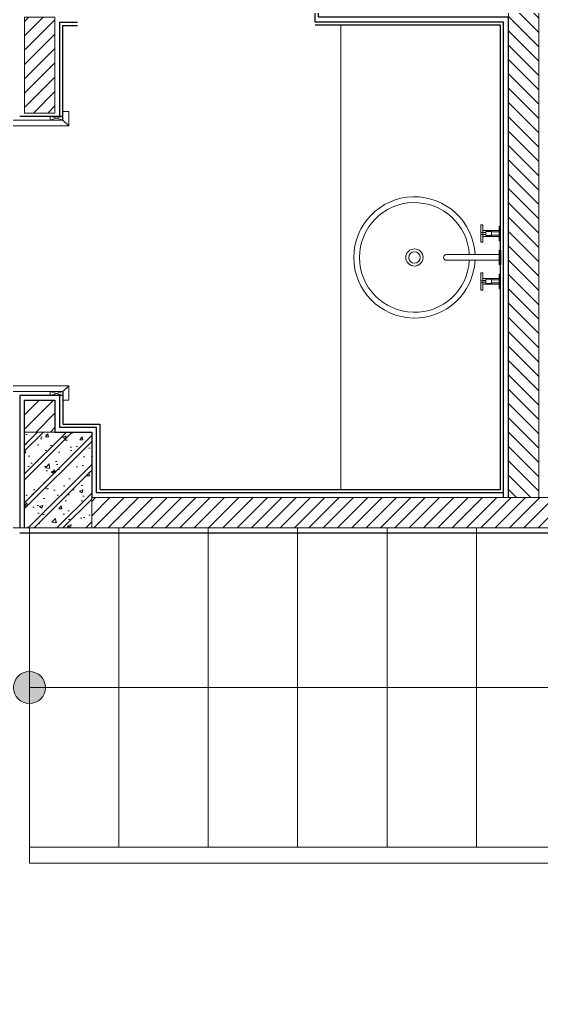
# Model space of a CAD drawing. Header units: millimetres. Extents: x -343543 to 400519, y -115663 to 104219.
# Drawn here: x -155558 to -153926, y 4480 to 7592 of the extents above; entities that cross this region are included whole.
import ezdxf
from ezdxf.xclip import XClip

# ---------------------------------------------------------------- set-up
doc = ezdxf.new("R2010")
doc.units = ezdxf.units.MM
doc.header["$XCLIPFRAME"] = 0
doc.linetypes.add('XREF MAT BANG TUONG XAY$0$CENTER', pattern=[50.800000000000004, 31.75, -6.35, 6.35, -6.35])
doc.layers.get('0').update_dxf_attribs({"color": 231, "lineweight": 0})
for name, color, linetype, lineweight in [('A-SYMBOLS', 10, 'Continuous', 13), ('XREF MAT BANG TUONG XAY$0$$0$A-WALL-INT', 8, 'Continuous', 9), ('XREF MAT BANG TUONG XAY$0$01.Xref _MB T1$0$A-FURN', 8, 'Continuous', 5), ('XREF MAT BANG TUONG XAY$0$01.Xref _MB T1$0$A-LITE', 8, 'Continuous', 9), ('XREF MAT BANG TUONG XAY$0$01.Xref _MB T1$0$A-PATT', 8, 'Continuous', 9), ('XREF MAT BANG TUONG XAY$0$A-GRID', 8, 'XREF MAT BANG TUONG XAY$0$CENTER', 15), ('XREF MAT BANG TUONG XAY$0$A-WALL-INT', 8, 'Continuous', 9), ('XREF MAT BANG TUONG XAY$0$xref_IKIGAI_Cot$0$A-FNSH', 8, 'Continuous', 9), ('XREF MAT BANG TUONG XAY$0$xref_IKIGAI_Cot$0$A-PATT', 8, 'Continuous', 5)]:
    doc.layers.add(name, color=color, linetype=linetype, lineweight=lineweight)
for name, color, linetype in [('XREF MAT BANG TUONG XAY$0$A-FNSH', 8, 'Continuous'), ('XREF MAT BANG TUONG XAY$0$A-FURN', 8, 'Continuous'), ('XREF MAT BANG TUONG XAY$0$A-PATT', 8, 'Continuous')]:
    doc.layers.add(name, color=color, linetype=linetype)

# ---------------------------------------------------------------- blocks, each defined once
blk = doc.blocks.new('*U213')
at = {"layer": 'XREF MAT BANG TUONG XAY$0$A-PATT'}
h = blk.add_hatch(dxfattribs=at)
h.set_pattern_fill('ANSI31', color=8, scale=10)
h.set_pattern_definition([(45, (39151.79951596089, -11178.56439682681), (-22.45064030267288, 22.45064030267288), [])])
h.paths.add_polyline_path([(-38.69831128977239, 47.5), (3666.311566718832, 47.5), (3666.311566718832, -47.5), (-38.69831128977239, -47.5)])
at = {"layer": 'XREF MAT BANG TUONG XAY$0$A-WALL-INT', "color": 8}
blk.add_lwpolyline([(-38.69831128977239, 47.5), (3666.311566718832, 47.5), (3666.311566718832, -47.5), (-38.69831128977239, -47.5)], close=True, dxfattribs=at)
blk = doc.blocks.new('*U215')
at = {"layer": 'XREF MAT BANG TUONG XAY$0$A-PATT'}
h = blk.add_hatch(dxfattribs=at)
h.set_pattern_fill('ANSI31', color=8, scale=10)
h.set_pattern_definition([(45, (39556.78963795229, -11178.56439682681), (-22.45064030267288, 22.45064030267288), [])])
h.paths.add_polyline_path([(-38.69831128977239, 47.5), (4071.301688710229, 47.50000000000182), (4071.301688710229, -47.49999999999818), (-38.69831128977239, -47.5)])
at = {"layer": 'XREF MAT BANG TUONG XAY$0$A-WALL-INT', "color": 8}
blk.add_lwpolyline([(-38.69831128977239, 47.5), (4071.301688710229, 47.50000000000182), (4071.301688710229, -47.49999999999818), (-38.69831128977239, -47.5)], close=True, dxfattribs=at)
blk = doc.blocks.new('XREF MAT BANG TUONG XAY$0$00.xref_IKIGAI_Truc')
at = {"layer": 'XREF MAT BANG TUONG XAY$0$A-GRID', "color": 8, "ltscale": 20}
blk.add_lwpolyline([(-2907.525181142613, 6000), (42750.0013740146, 6000)], dxfattribs=at)
blk = doc.blocks.new('XREF MAT BANG TUONG XAY$0$01.Xref _MB T1$0$TB T1')
at = {"layer": 'XREF MAT BANG TUONG XAY$0$01.Xref _MB T1$0$A-PATT'}
h = blk.add_hatch(color=8, dxfattribs=at)
h.dxf.hatch_style = 1
edge = h.paths.add_edge_path()
edge.add_arc((-14.9903386402475, -500.0010975577952), 50, 0, 360)
at = {"layer": 'XREF MAT BANG TUONG XAY$0$01.Xref _MB T1$0$A-FURN', "color": 8}
for points in [[(-14.9903386402475, -1000.001097557795), (-14.9903386402475, -0.001097557795219473), (-4214.990338640248, -0.001097557795219473)], [(-1414.990338640248, -1000.001097557795), (-1414.990338640248, -0.001097557795219473)], [(-1134.990338640248, -1000.001097557795), (-1134.990338640248, -0.001097557795219473)], [(-854.9903386402475, -1000.001097557795), (-854.9903386402475, -0.001097557795219473)], [(-574.9903386402475, -1000.001097557795), (-574.9903386402475, -0.001097557795219473)], [(-294.9903386402475, -1000.001097557795), (-294.9903386402475, -0.001097557795219473)], [(-1666.990332881145, -1050.001107841907), (-14.9903386402475, -1050.00110753552), (-14.9903386402475, -1000.001097557795), (-1694.990338640248, -1000.001097881332)]]:
    blk.add_lwpolyline(points, dxfattribs=at)
at = {"layer": 'XREF MAT BANG TUONG XAY$0$01.Xref _MB T1$0$A-LITE', "color": 8, "ltscale": 20}
blk.add_lwpolyline([(-14.9903386402475, -500.0010975577952), (-1974.990338640248, -500.0010975577952)], dxfattribs=at)
at = {"layer": 'XREF MAT BANG TUONG XAY$0$01.Xref _MB T1$0$A-PATT', "color": 8, "ltscale": 500}
blk.add_circle((-14.9903386402475, -500.0010975577952), 50, dxfattribs=at)
blk = doc.blocks.new('XREF MAT BANG TUONG XAY$0$xref_IKIGAI_Cot')
at = {"layer": 'XREF MAT BANG TUONG XAY$0$xref_IKIGAI_Cot$0$A-PATT'}
h = blk.add_hatch(dxfattribs=at)
h.set_pattern_fill('BT-01', color=8, scale=15, pattern_type=2)
h.set_pattern_definition([(49.99999999999999, (25780.00130323332, 6080.000554154395), (107.589027390113, -9.412820247389266), [11.25, -123.75]), (355, (25780.00130323332, 6080.000554154395), (-20.81270004195, 112.8288200550018), [9, -99]), (100.4514, (25788.96705523332, 6079.216153154394), (86.77640725710323, 103.415931309143), [9.5610285, -105.1713168]), (46.18420000000001, (25780.00130323332, 6110.000554154395), (160.0861572938467, -24.82785214935271), [16.875, -185.625]), (96.6356, (25793.34181498332, 6107.931558104395), (140.1994058323055, 146.1176806350663), [14.3415432, -157.75695]), (351.1842, (25780.00130323332, 6110.000554154395), (140.1992917700441, 146.1177901387987), [13.5, -148.5]), (21, (25795.00130323332, 6102.500554154395), (89.53605781776925, -60.39283359980082), [11.25, -123.75]), (326.0000000000001, (25795.00130323332, 6102.500554154395), (36.49729978823726, 108.772506757028), [9, -99]), (71.4514, (25802.46263818332, 6097.467813254395), (126.0333942872235, 48.37957450649286), [9.5610285, -105.1713168]), (37.50000000000001, (25780.00130323332, 6080.000554154395), (1.8239782975936, 49.93407807469672), [0, -97.8, 0, -100.5, 0, -99.375]), (7.499999999999999, (25780.00130323332, 6080.000554154395), (39.46043061632229, 59.16175678235403), [0, -57.3, 0, -95.55, 0, -37.875]), (327.5, (25746.55130323332, 6080.000554154395), (80.07336542586135, -3.383230760156963), [0, -37.5, 0, -117, 0, -155.25]), (317.5, (25731.55130323332, 6080.000554154395), (87.47792540135794, 15.01574734984766), [0, -48.75, 0, -77.69999999999999, 0, -110.25]), (45, (25780.00130323332, 6080.000554154395), (-45.07805730064241, 45.07805730064241), []), (45, (25780.00130323332, 6098.375554154395), (-45.07805730064241, 45.07805730064241), [])])
h.paths.add_polyline_path([(25790.00130323332, 6000.000554154394), (26000.00130323332, 6000.000554154395), (26000.00130323332, 6300.000554154394), (25790.00130323332, 6300.000554154394)])
at = {"layer": 'XREF MAT BANG TUONG XAY$0$A-GRID', "color": 8, "ltscale": 20}
blk.add_lwpolyline([(-2907.525181142613, 6000), (42750.0013740146, 6000)], dxfattribs=at)
at = {"layer": 'XREF MAT BANG TUONG XAY$0$xref_IKIGAI_Cot$0$A-FNSH', "color": 8}
blk.add_lwpolyline([(25790.00130323332, 6000.000554154394), (26000.00130323332, 6000.000554154395), (26000.00130323332, 6300.000554154394), (25790.00130323332, 6300.000554154394)], close=True, dxfattribs=at)
blk = doc.blocks.new('*U273')
at = {"layer": 'XREF MAT BANG TUONG XAY$0$A-PATT'}
h = blk.add_hatch(dxfattribs=at)
h.set_pattern_fill('ANSI31', color=8, scale=10)
h.set_pattern_definition([(45, (35546.78963795229, -11178.56439682681), (-22.45064030267288, 22.45064030267288), [])])
h.paths.add_polyline_path([(-38.69831128977239, 47.5), (61.30168871022761, 47.50000000000364), (61.30168871022761, -47.49999999999636), (-38.69831128977239, -47.5)])
at = {"layer": 'XREF MAT BANG TUONG XAY$0$A-WALL-INT', "color": 8}
blk.add_lwpolyline([(-38.69831128977239, 47.5), (61.30168871022761, 47.50000000000364), (61.30168871022761, -47.49999999999636), (-38.69831128977239, -47.5)], close=True, dxfattribs=at)
blk = doc.blocks.new('XREF MAT BANG TUONG XAY$0$01.Xref _MB T1$0$YLD.Studio-01-146')
at = {"color": 8}
for p, q in [((-56.70000002346205, 101.9999999552892), (-63.00000002606976, 101.9999999552892)), ((-63.00000002606976, 48.00000004469621), (-63.00000002606976, 101.9999999552892)), ((-56.70000002346205, 48.00000004469621), (-56.70000002346205, 101.9999999552892)), ((-5.400000002344314, 97.49999996273982), (-5.400000002286106, 52.50000003736204)), ((-5.400000002344314, 97.49999996273982), (7.275957614183426e-12, 97.49999996273982)), ((-56.70000002346205, 83.99999998520798), (-5.400000002344314, 83.99999998520798)), ((-56.70000002340385, 77.69999999552238), (-47.70000001973676, 77.69999999552238)), ((-56.70000002340385, 72.30000000446307), (-47.70000001973676, 72.30000000446307)), ((-56.70000002346205, 66.00000001489389), (-5.400000002286106, 66.0000000150103)), ((-47.70000001973676, 81.74999998881685), (-29.70000001228618, 81.74999998881685)), ((-47.70000001973676, 68.2500000111686), (-47.70000001973676, 81.74999998881685)), ((-47.70000001973676, 68.2500000111686), (-29.70000001228618, 68.2500000111686)), ((-29.70000001228618, 68.2500000111686), (-29.70000001228618, 81.74999998881685)), ((-29.70000001222797, 79.94999999179709), (-5.400000002344314, 79.94999999179709)), ((-29.70000001222797, 70.05000000818836), (-5.400000002344314, 70.05000000818836)), ((-63.00000002606976, 48.00000004469621), (-56.70000002346205, 48.00000004469621)), ((-5.400000002286106, 52.50000003736204), (-5.093170329928398e-11, 52.50000003736204)), ((-170.9999999963256, 8.86475136566878), (-5.400000002140587, 8.86475136566878)), ((-5.400000002227898, 22.36475134331704), (7.275957614183426e-12, 22.36475134331704)), ((-5.400000002227898, -22.36475134333159), (-5.400000002227898, 22.36475134331704)), ((7.275957614183426e-12, -22.36475134333159), (7.275957614183426e-12, 22.36475134331704)), ((-170.9999999963256, -9.135248604528897), (-5.400000002227898, -9.135248604528897)), ((-5.400000002227898, -22.36475134333159), (7.275957614183426e-12, -22.36475134333159)), ((-63.00000002606976, -48.00000004471076), (-56.70000002346205, -48.00000004471076)), ((-63.00000002606976, -48.00000004471076), (-63.00000002606976, -101.9999999553038)), ((-56.70000002346205, -48.00000004471076), (-56.70000002346205, -101.9999999553038)), ((-5.400000002286106, -52.50000003726018), (-5.093170329928398e-11, -52.50000003726018)), ((-5.400000002344314, -97.49999996275437), (-5.400000002286106, -52.50000003726018)), ((-56.70000002346205, -66.00000001490844), (-5.400000002286106, -66.00000001490844)), ((-56.70000002340385, -72.30000000447762), (-47.70000001973676, -72.30000000447762)), ((-56.70000002340385, -77.69999999553693), (-47.70000001973676, -77.69999999553693)), ((-56.70000002346205, -83.99999998510611), (-5.400000002344314, -83.99999998510611)), ((-47.70000001973676, -68.25000001118315), (-47.70000001973676, -81.7499999888314)), ((-47.70000001973676, -68.25000001118315), (-29.70000001228618, -68.25000001118315)), ((-47.70000001973676, -81.7499999888314), (-29.70000001228618, -81.7499999888314)), ((-29.70000001228618, -68.25000001118315), (-29.70000001228618, -81.7499999888314)), ((-29.70000001222797, -70.05000000820291), (-5.400000002344314, -70.05000000820291)), ((-29.70000001222797, -79.94999999181164), (-5.400000002344314, -79.94999999181164)), ((-56.70000002346205, -101.9999999553038), (-63.00000002606976, -101.9999999553038)), ((-5.400000002344314, -97.49999996275437), (7.275957614183426e-12, -97.49999996275437))]:
    blk.add_line(p, q, dxfattribs=at)
blk.add_circle((-271.0000032854041, -1.236912794411182e-10), 17.99999997522186, dxfattribs=at)
for radius, start, end in [(190, 2.674196286019254, 357.244141776467), (172, 2.954290522762595, 356.9554791726275)]:
    blk.add_arc((-271.0000032854041, -1.236912794411182e-10), radius, start, end, dxfattribs=at)
at = {"color": 8, "extrusion": (0, 0, -0.9999999999999998)}
for centre in [(-59.8500000247659, 74.99999999999272), (-59.8500000247659, -75.00000000000728)]:
    blk.add_ellipse(centre, major_axis=(-2.227386359396364, 2.227386359396364), ratio=0.9999999999995305, start_param=3.926990816987476, end_param=10.21017612416706, dxfattribs=at)
at = {"color": 8, "extrusion": (0, 0, -0.9999999999999999)}
blk.add_ellipse((-271.0000032854041, -1.236912794411182e-10), major_axis=(-26.99999405502349, 0.01793410702099663), ratio=0.9999999979303924, start_param=4.711724754151533, end_param=10.99491006133112, dxfattribs=at)
at = {"color": 8, "extrusion": (0, 0, -1)}
blk.add_ellipse((-170.9999999962674, -0.1352486194300582), major_axis=(-8.999989287765436, 0.01388838231808469), ratio=0.9999999979303846, start_param=4.710845826185166, end_param=7.852438479774959, dxfattribs=at)
blk = doc.blocks.new('*U278')
at = {"layer": 'XREF MAT BANG TUONG XAY$0$A-PATT'}
h = blk.add_hatch(dxfattribs=at)
h.set_pattern_fill('ANSI31', color=8, scale=10)
h.set_pattern_definition([(45, (35746.78963795229, -11178.56439682681), (-22.45064030267288, 22.45064030267288), [])])
h.paths.add_polyline_path([(-38.69831128977239, 47.5), (261.3016887102294, 47.50000000000364), (261.3016887102294, -47.49999999999636), (-38.69831128977239, -47.5)])
at = {"layer": 'XREF MAT BANG TUONG XAY$0$A-WALL-INT', "color": 8}
blk.add_lwpolyline([(-38.69831128977239, 47.5), (261.3016887102294, 47.50000000000364), (261.3016887102294, -47.49999999999636), (-38.69831128977239, -47.5)], close=True, dxfattribs=at)
blk = doc.blocks.new('01.Xref _MB T1')
at = {"layer": 'XREF MAT BANG TUONG XAY$0$$0$A-WALL-INT', "color": 8}
for points in [[(25869.99202863177, 7289.999999512449), (25869.99202863177, 7277.999999512449), (25909.99202863177, 7277.999999512449), (25909.99202863177, 7289.999999512449)], [(25927.99202863177, 7304.999999512449), (25909.99202863177, 7304.999999512449), (25909.99202863177, 7277.999999512449), (25927.99202863177, 7259.999999512449)], [(25714.99479793052, 7277.99853264422), (25696.99479793053, 7259.99853264422), (25927.99202863177, 7259.999999512449), (25909.99202863177, 7277.999999512449)], [(25714.99479793052, 6427.00201027163), (25696.99479793053, 6445.00201027163), (25927.99202863177, 6445.000543403401), (25909.99202863177, 6427.000543403401)], [(25927.99202863177, 6400.000543403401), (25909.99202863177, 6400.000543403401), (25909.99202863177, 6427.000543403401), (25927.99202863177, 6445.000543403401)], [(25869.99202863177, 6415.000543403401), (25869.99202863177, 6427.000543403401), (25909.99202863177, 6427.000543403401), (25909.99202863177, 6415.000543403401)]]:
    blk.add_lwpolyline(points, close=True, dxfattribs=at)
for points in [[(25869.99202863177, 7289.999999512449), (25909.99202863177, 7277.999999512449)], [(25869.99202863177, 7277.999999519303), (25909.99202863177, 7289.999999503296)], [(25869.99202863177, 6415.000543403401), (25909.99202863177, 6427.000543403401)], [(25869.99202863177, 6427.000543396547), (25909.99202863177, 6415.000543412554)]]:
    blk.add_lwpolyline(points, dxfattribs=at)
at = {"layer": 'XREF MAT BANG TUONG XAY$0$01.Xref _MB T1$0$A-FURN', "color": 8}
blk.add_lwpolyline([(27280.000933838, 6120.000854589725), (27280.00077586703, 7574.999789071149), (26780.00077606377, 7574.999845492774), (26780.00093403474, 6120.000911011346)], close=True, dxfattribs=at)
at = {"layer": 'XREF MAT BANG TUONG XAY$0$A-FNSH', "color": 8}
for points in [[(25774.99203006045, 7289.999999512449), (25899.99203006045, 7289.999999512449), (25899.99203006044, 7584.120662248974), (25954.99208138513, 7584.657590692059)], [(25775.01057707986, 5984.999989252437), (31040.01068666502, 5984.999988048356), (31040.01068666501, 5884.999987105228), (31380.00129912412, 5884.999987188643), (31380.00130034605, 1284.999989197549), (31620.01069303974, 1284.999989252436), (31620.00977924834, 2985.000304539011), (40015.01090758531, 2984.99996028257), (40015.00112589871, 4414.999982515328), (37635.00082524648, 4415.000015141835), (37635.00082353304, 4290.009599311321), (39890.01080962418, 4290.009490519547), (39890.01081000708, 3414.999971610228), (39685.00142307776, 3414.999971651798), (39685.00119733835, 3109.999980802448), (36065.02005204491, 3109.999980802448), (36065.02142609532, 9974.999761473204), (39585.00145825247, 9974.99999909619), (39585.00145825248, 9785.00020688083), (39890.01087703292, 9785.000206856816), (39890.0101318732, 5504.999887541038)], [(25909.99203006044, 6425.000543459391), (25909.99203006044, 6325.000543403403), (26024.99092483155, 6325.000543403403), (26024.99998784288, 6120.002035128975), (27280.00129505455, 6120.000573097041), (27280.00059492957, 7574.999983027286), (26699.99209914452, 7574.999598492223)], [(25909.99203006045, 7279.999999512449), (25909.99203006044, 7574.217809007449), (25954.99208138513, 7574.657114188345)], [(27290.00130168438, 6110.000561447381), (26015.00042993392, 6110.002046778098), (26014.99136692311, 6315.000543403403), (25899.99203006044, 6315.000543403403), (25899.99203006044, 6415.000543403399), (25774.99202997646, 6415.000543403406), (25774.99203227212, 5999.999989165019)]]:
    blk.add_lwpolyline(points, dxfattribs=at)
at = {"layer": 'XREF MAT BANG TUONG XAY$0$A-FURN', "color": 8}
for points in [[(27289.99181773564, 6095.000544123041), (27289.99181773565, 7584.999989651287), (26699.9920925147, 7584.999598492221), (26699.9920925147, 7709.99960177928), (27289.99181773564, 7709.999989651295), (27289.99181773564, 9495.000606066695), (25900.0259440254, 9495.000606066698), (25904.95819260678, 7709.999996360979), (25989.99197076506, 7709.999978455147)], [(27304.99181773564, 6095.000544123041), (27304.99181773565, 7599.999999512449), (26709.9920925147, 7599.999608353382), (26709.9920925147, 7694.999999512453)], [(25789.99203227212, 5999.999989249007), (25789.99203006044, 6400.000543403405), (25884.99203006044, 6400.000543403401), (25884.99203006044, 6300.000543403403), (25999.99203006044, 6300.000543403403), (26000.00109313769, 6095.000544123041)]]:
    blk.add_lwpolyline(points, dxfattribs=at)
at = {"color": 8}
blk.add_blockref('XREF MAT BANG TUONG XAY$0$00.xref_IKIGAI_Truc', (0.000109863918623887, 0), dxfattribs=at)
ref = blk.add_blockref('XREF MAT BANG TUONG XAY$0$xref_IKIGAI_Cot', (-0.009273172880057245, -1.075099498848431e-05), dxfattribs=at)
XClip(ref).set_block_clipping_path([(-1610.3425959282936, -2225.6693134198044), (41829.12952086335, 21555.881957526355)])
at = {"color": 8, "xscale": -1}
blk.add_blockref('XREF MAT BANG TUONG XAY$0$01.Xref _MB T1$0$TB T1', (25790.00109313769, 6000.000543403401), dxfattribs=at)
at = {"layer": 'XREF MAT BANG TUONG XAY$0$01.Xref _MB T1$0$A-FURN', "color": 8, "xscale": -1, "rotation": 180}
blk.add_blockref('XREF MAT BANG TUONG XAY$0$01.Xref _MB T1$0$YLD.Studio-01-146', (27281.72664096861, 6847.500344069515), dxfattribs=at)
at = {"layer": 'XREF MAT BANG TUONG XAY$0$A-FURN', "color": 8}
for name, p, rotation in [('*U215', (27352.49181773564, 6133.698310097574), 90.00000000000001), ('*U213', (29666.31265985652, 6047.500544123041), 180)]:
    blk.add_blockref(name, p, dxfattribs=dict(at, rotation=rotation))
at = {"layer": 'XREF MAT BANG TUONG XAY$0$A-FURN', "color": 8, "xscale": -1, "rotation": 270}
for name, p in [('*U278', (25837.49203006045, 7338.698310802221)), ('*U273', (25837.49203006044, 6338.698854693173))]:
    blk.add_blockref(name, p, dxfattribs=at)

msp = doc.modelspace()

# ---------------------------------------------------------------- block references
at = {"layer": 'A-SYMBOLS'}
msp.add_blockref('01.Xref _MB T1', (-181333.0754867629, 2.91038304567337e-11), dxfattribs=at)

doc.saveas('drawing.dxf')
